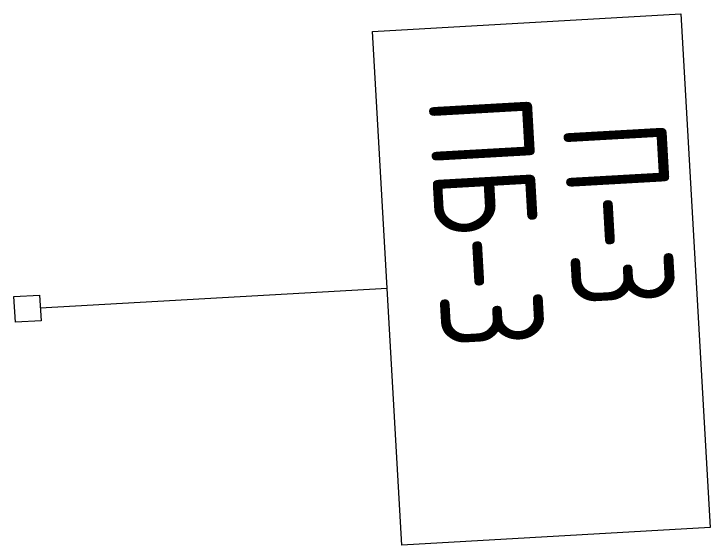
# Model space of a CAD drawing. Header units: metres. Extents: x 93803 to 107732, y 94484 to 125083.
# Drawn here: x 96921 to 98274, y 94484 to 95517 of the extents above; entities that cross this region are included whole.
import ezdxf

# ---------------------------------------------------------------- set-up
doc = ezdxf.new("R2010")
doc.units = ezdxf.units.M
doc.layers.add('_4-3_ маркировка на кладочных планах АР', color=7, linetype='Continuous')
doc.styles.add('стиль1', font='isocpeur.ttf')

msp = doc.modelspace()

# ---------------------------------------------------------------- linework, layer by layer
at = {"layer": '_4-3_ маркировка на кладочных планах АР', "color": 0, "linetype": 'Continuous', "lineweight": 0}
for p, q in [((97618, 95482.8), (98217, 95516.8)), ((98217, 95516.8), (98273.8, 94518.4)), ((97674.7, 94484.4), (97618, 95482.8)), ((96972.4, 94945.3), (97646.4, 94983.6)), ((96921.1, 94967.4), (96971, 94970.2)), ((96971, 94970.2), (96973.9, 94920.3)), ((96923.9, 94917.5), (96921.1, 94967.4)), ((96973.9, 94920.3), (96923.9, 94917.5)), ((98273.8, 94518.4), (97674.7, 94484.4))]:
    msp.add_line(p, q, dxfattribs=at)

# ---------------------------------------------------------------- texts
at = {"layer": '_4-3_ маркировка на кладочных планах АР', "color": 0, "lineweight": 5, "char_height": 200, "attachment_point": 2, "rotation": 273.253, "style": 'стиль1'}
for s, insert in [('\\A1;{\\W0.800000x;\\pqc;\\pt0,4000;\\fISOCPEUR|b0|i0|c0|p34;ПБ-3 \\fISOCPEUR|b0|i0|c0|p34;\\A1{\\H.66x;\\S^  ;}\\fISOCPEUR|b0|i0|c0|p34;\\fISOCPEUR|b0|i0|c0|p34;\\A1{\\H.66x;\\S^  ;}\\fISOCPEUR|b0|i0|c0|p34;\\fISOCPEUR|b0|i0|c0|p34;\\fISOCPEUR|b0|i0|c0|p34;\\fISOCPEUR|b0|i0|c0|p34;\\fISOCPEUR|b0|i0|c0|p34;\\fISOCPEUR|b0|i0|c0|p34;\\fISOCPEUR|b0|i0|c0|p34;\\fISOCPEUR|b0|i0|c0|p34;\\fISOCPEUR|b0|i0|c0|p34;\\fISOCPEUR|b0|i0|c0|p34;\\fISOCPEUR|b0|i0|c0|p34;\\fISOCPEUR|b0|i0|c0|p34;\\fISOCPEUR|b0|i0|c0|p34;\\fISOCPEUR|b0|i0|c0|p34;\\fISOCPEUR|b0|i0|c0|p34;\\fISOCPEUR|b0|i0|c0|p34;\\fISOCPEUR|b0|i0|c0|p34;\\fISOCPEUR|b0|i0|c0|p34;\\fISOCPEUR|b0|i0|c0|p34;\\fISOCPEUR|b0|i0|c0|p34;\\fISOCPEUR|b0|i0|c0|p34;\\fISOCPEUR|b0|i0|c0|p34;\\fISOCPEUR|b0|i0|c0|p34;\\fISOCPEUR|b0|i0|c0|p34;\\fISOCPEUR|b0|i0|c0|p34;\\fISOCPEUR|b0|i0|c0|p34;\\fISOCPEUR|b0|i0|c0|p34;\\fISOCPEUR|b0|i0|c0|p34;\\fISOCPEUR|b0|i0|c0|p34;\\fISOCPEUR|b0|i0|c0|p34;\\fISOCPEUR|b0|i0|c0|p34;\\fISOCPEUR|b0|i0|c0|p34;\\fISOCPEUR|b0|i0|c0|p34;\\fISOCPEUR|b0|i0|c0|p34;\\fISOCPEUR|b0|i0|c0|p34;\\fISOCPEUR|b0|i0|c0|p34;\\fISOCPEUR|b0|i0|c0|p34;\\fISOCPEUR|b0|i0|c0|p34;\\fISOCPEUR|b0|i0|c0|p34;\\fISOCPEUR|b0|i0|c0|p34;\\fISOCPEUR|b0|i0|c0|p34;\\fISOCPEUR|b0|i0|c0|p34;\\fISOCPEUR|b0|i0|c0|p34;\\fISOCPEUR|b0|i0|c0|p34;}', (97945.9, 95000.6)), ('\\A1;{\\W0.800000x;\\pqc;\\pt0,4000;\\fISOCPEUR|b0|i0|c0|p34;П-3 \\fISOCPEUR|b0|i0|c0|p34;\\A1{\\H.66x;\\S^  ;}\\fISOCPEUR|b0|i0|c0|p34;\\fISOCPEUR|b0|i0|c0|p34;\\A1{\\H.66x;\\S^  ;}\\fISOCPEUR|b0|i0|c0|p34;\\fISOCPEUR|b0|i0|c0|p34;\\fISOCPEUR|b0|i0|c0|p34;\\fISOCPEUR|b0|i0|c0|p34;\\fISOCPEUR|b0|i0|c0|p34;\\fISOCPEUR|b0|i0|c0|p34;\\fISOCPEUR|b0|i0|c0|p34;\\fISOCPEUR|b0|i0|c0|p34;\\fISOCPEUR|b0|i0|c0|p34;\\fISOCPEUR|b0|i0|c0|p34;\\fISOCPEUR|b0|i0|c0|p34;\\fISOCPEUR|b0|i0|c0|p34;\\fISOCPEUR|b0|i0|c0|p34;\\fISOCPEUR|b0|i0|c0|p34;\\fISOCPEUR|b0|i0|c0|p34;\\fISOCPEUR|b0|i0|c0|p34;\\fISOCPEUR|b0|i0|c0|p34;\\fISOCPEUR|b0|i0|c0|p34;\\fISOCPEUR|b0|i0|c0|p34;\\fISOCPEUR|b0|i0|c0|p34;\\fISOCPEUR|b0|i0|c0|p34;\\fISOCPEUR|b0|i0|c0|p34;\\fISOCPEUR|b0|i0|c0|p34;\\fISOCPEUR|b0|i0|c0|p34;\\fISOCPEUR|b0|i0|c0|p34;\\fISOCPEUR|b0|i0|c0|p34;\\fISOCPEUR|b0|i0|c0|p34;\\fISOCPEUR|b0|i0|c0|p34;\\fISOCPEUR|b0|i0|c0|p34;\\fISOCPEUR|b0|i0|c0|p34;\\fISOCPEUR|b0|i0|c0|p34;\\fISOCPEUR|b0|i0|c0|p34;\\fISOCPEUR|b0|i0|c0|p34;\\fISOCPEUR|b0|i0|c0|p34;\\fISOCPEUR|b0|i0|c0|p34;\\fISOCPEUR|b0|i0|c0|p34;\\fISOCPEUR|b0|i0|c0|p34;\\fISOCPEUR|b0|i0|c0|p34;\\fISOCPEUR|b0|i0|c0|p34;\\fISOCPEUR|b0|i0|c0|p34;\\fISOCPEUR|b0|i0|c0|p34;\\fISOCPEUR|b0|i0|c0|p34;\\fISOCPEUR|b0|i0|c0|p34;\\fISOCPEUR|b0|i0|c0|p34;}', (98203.5, 95015.3))]:
    msp.add_mtext(s, dxfattribs=dict(at, insert=insert))

doc.saveas('drawing.dxf')
